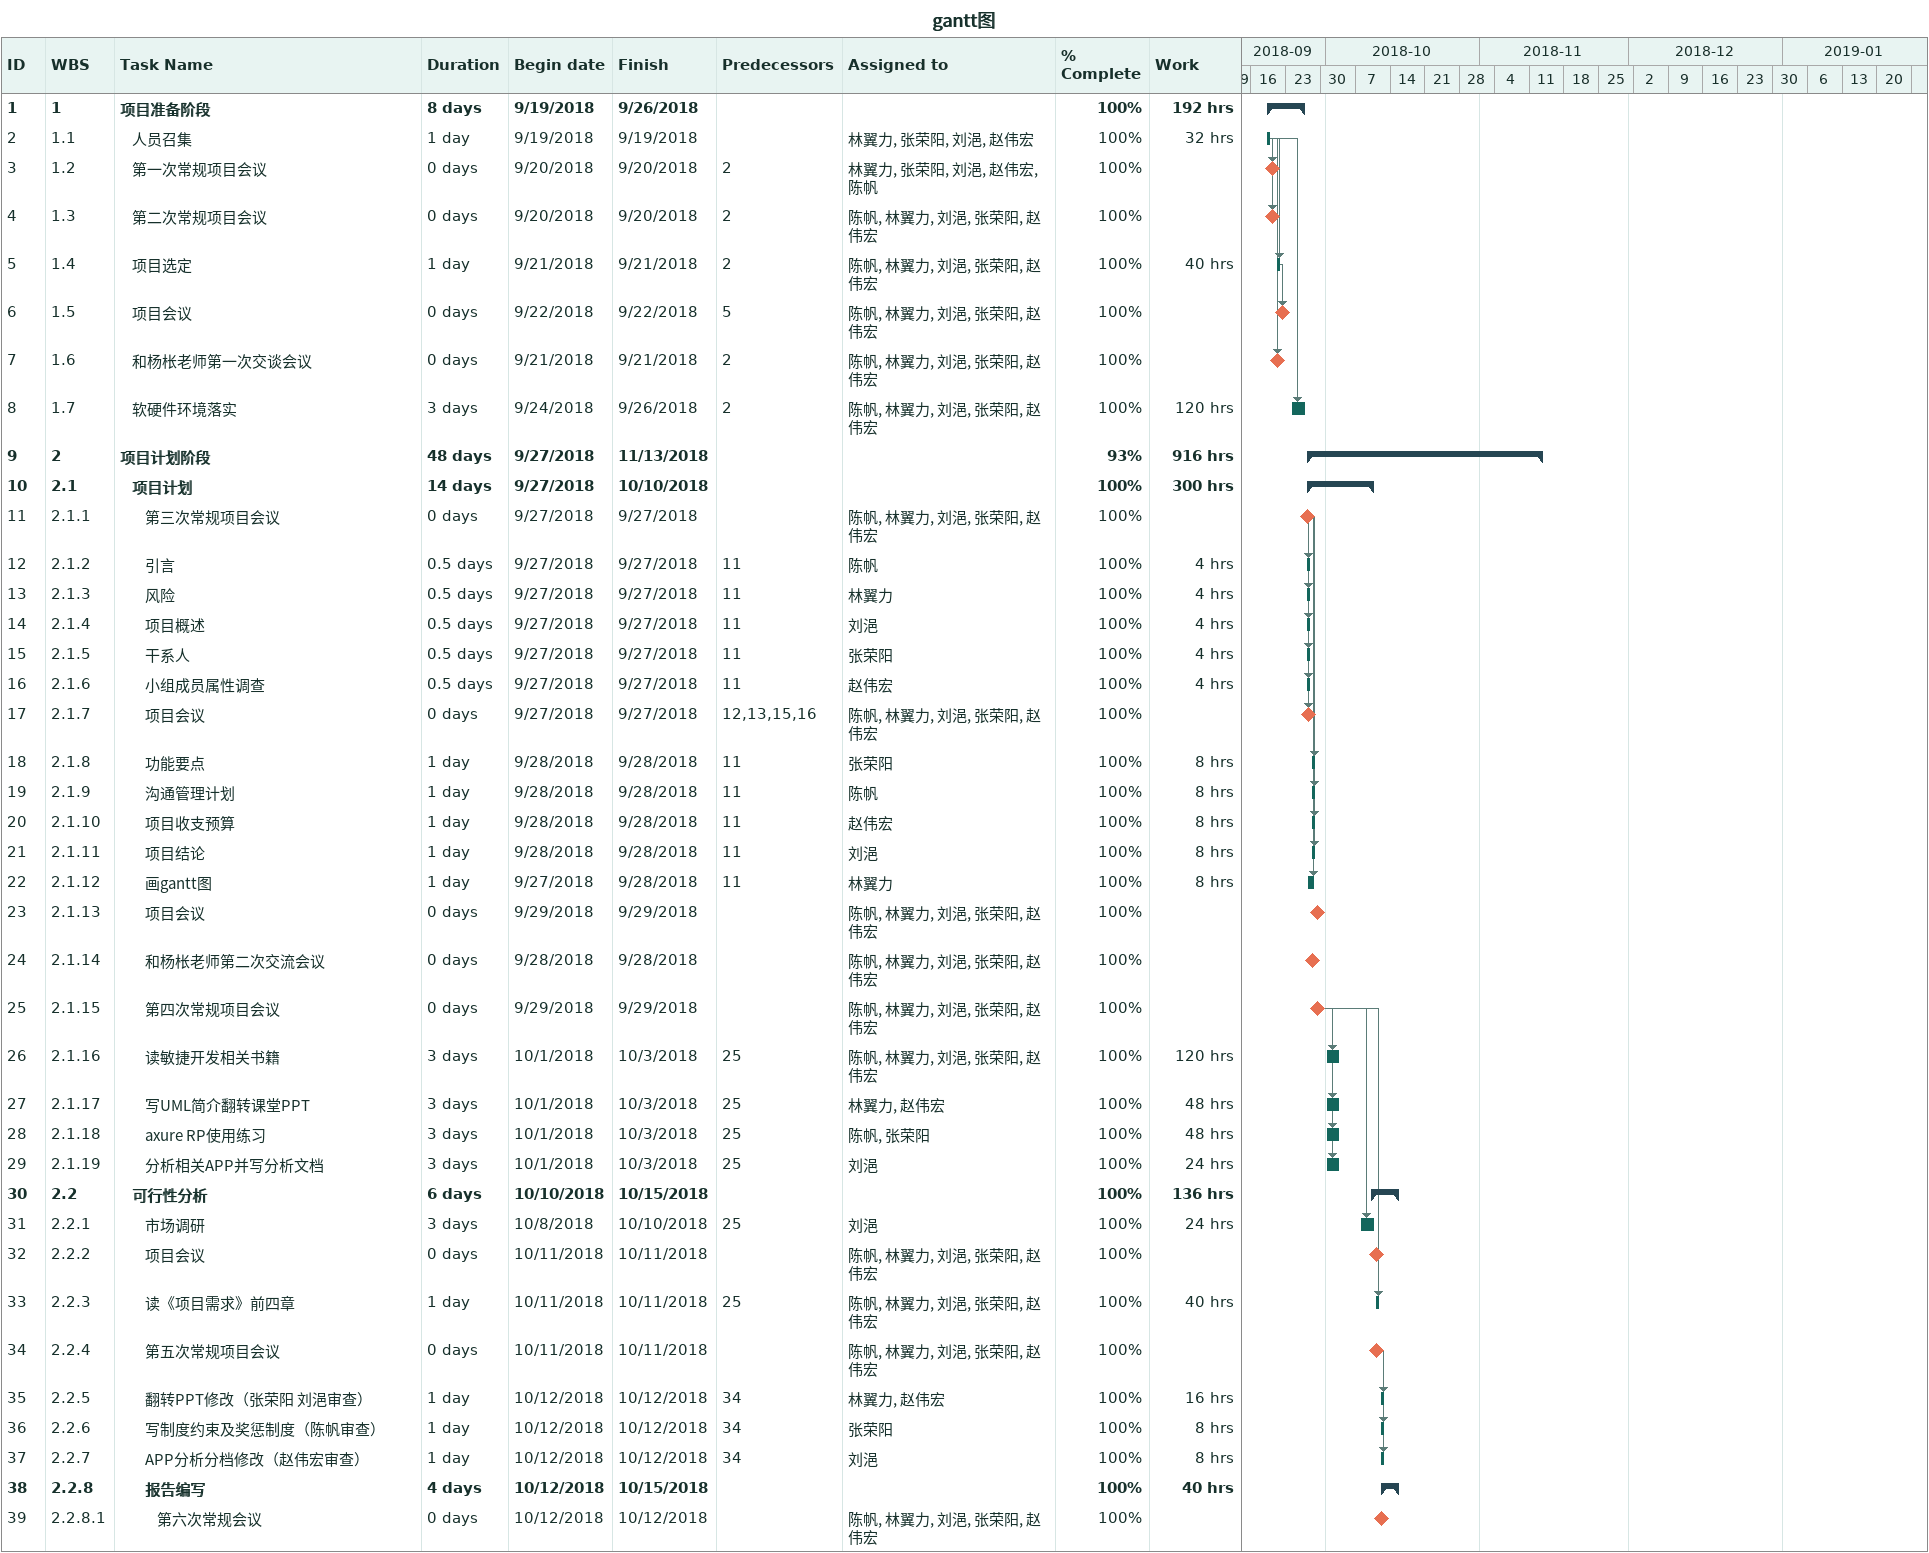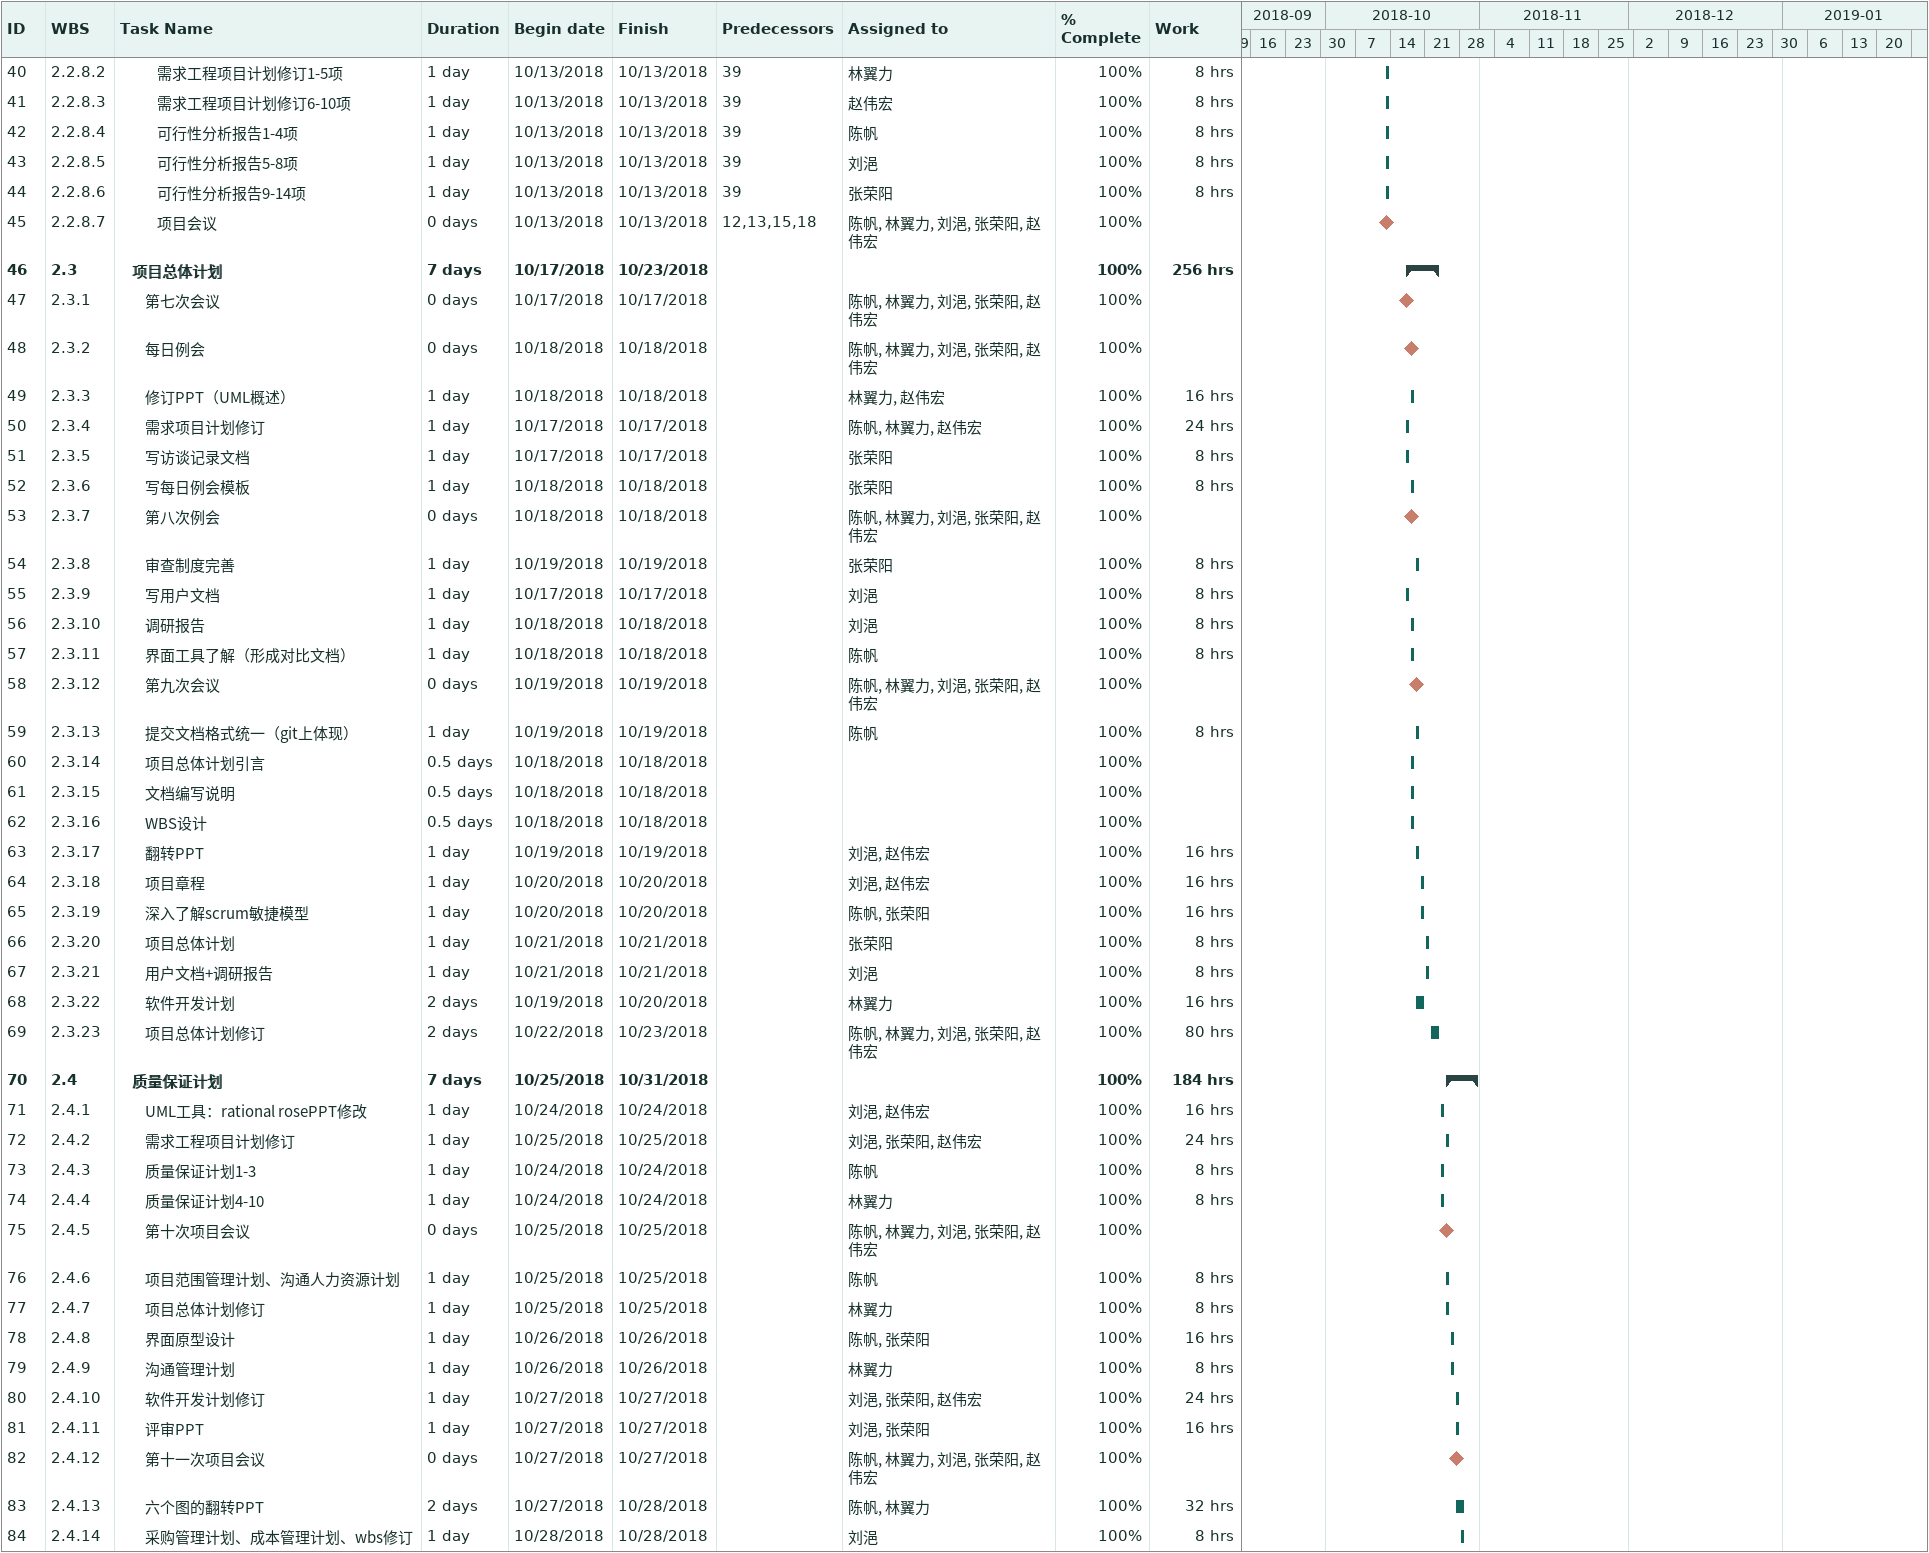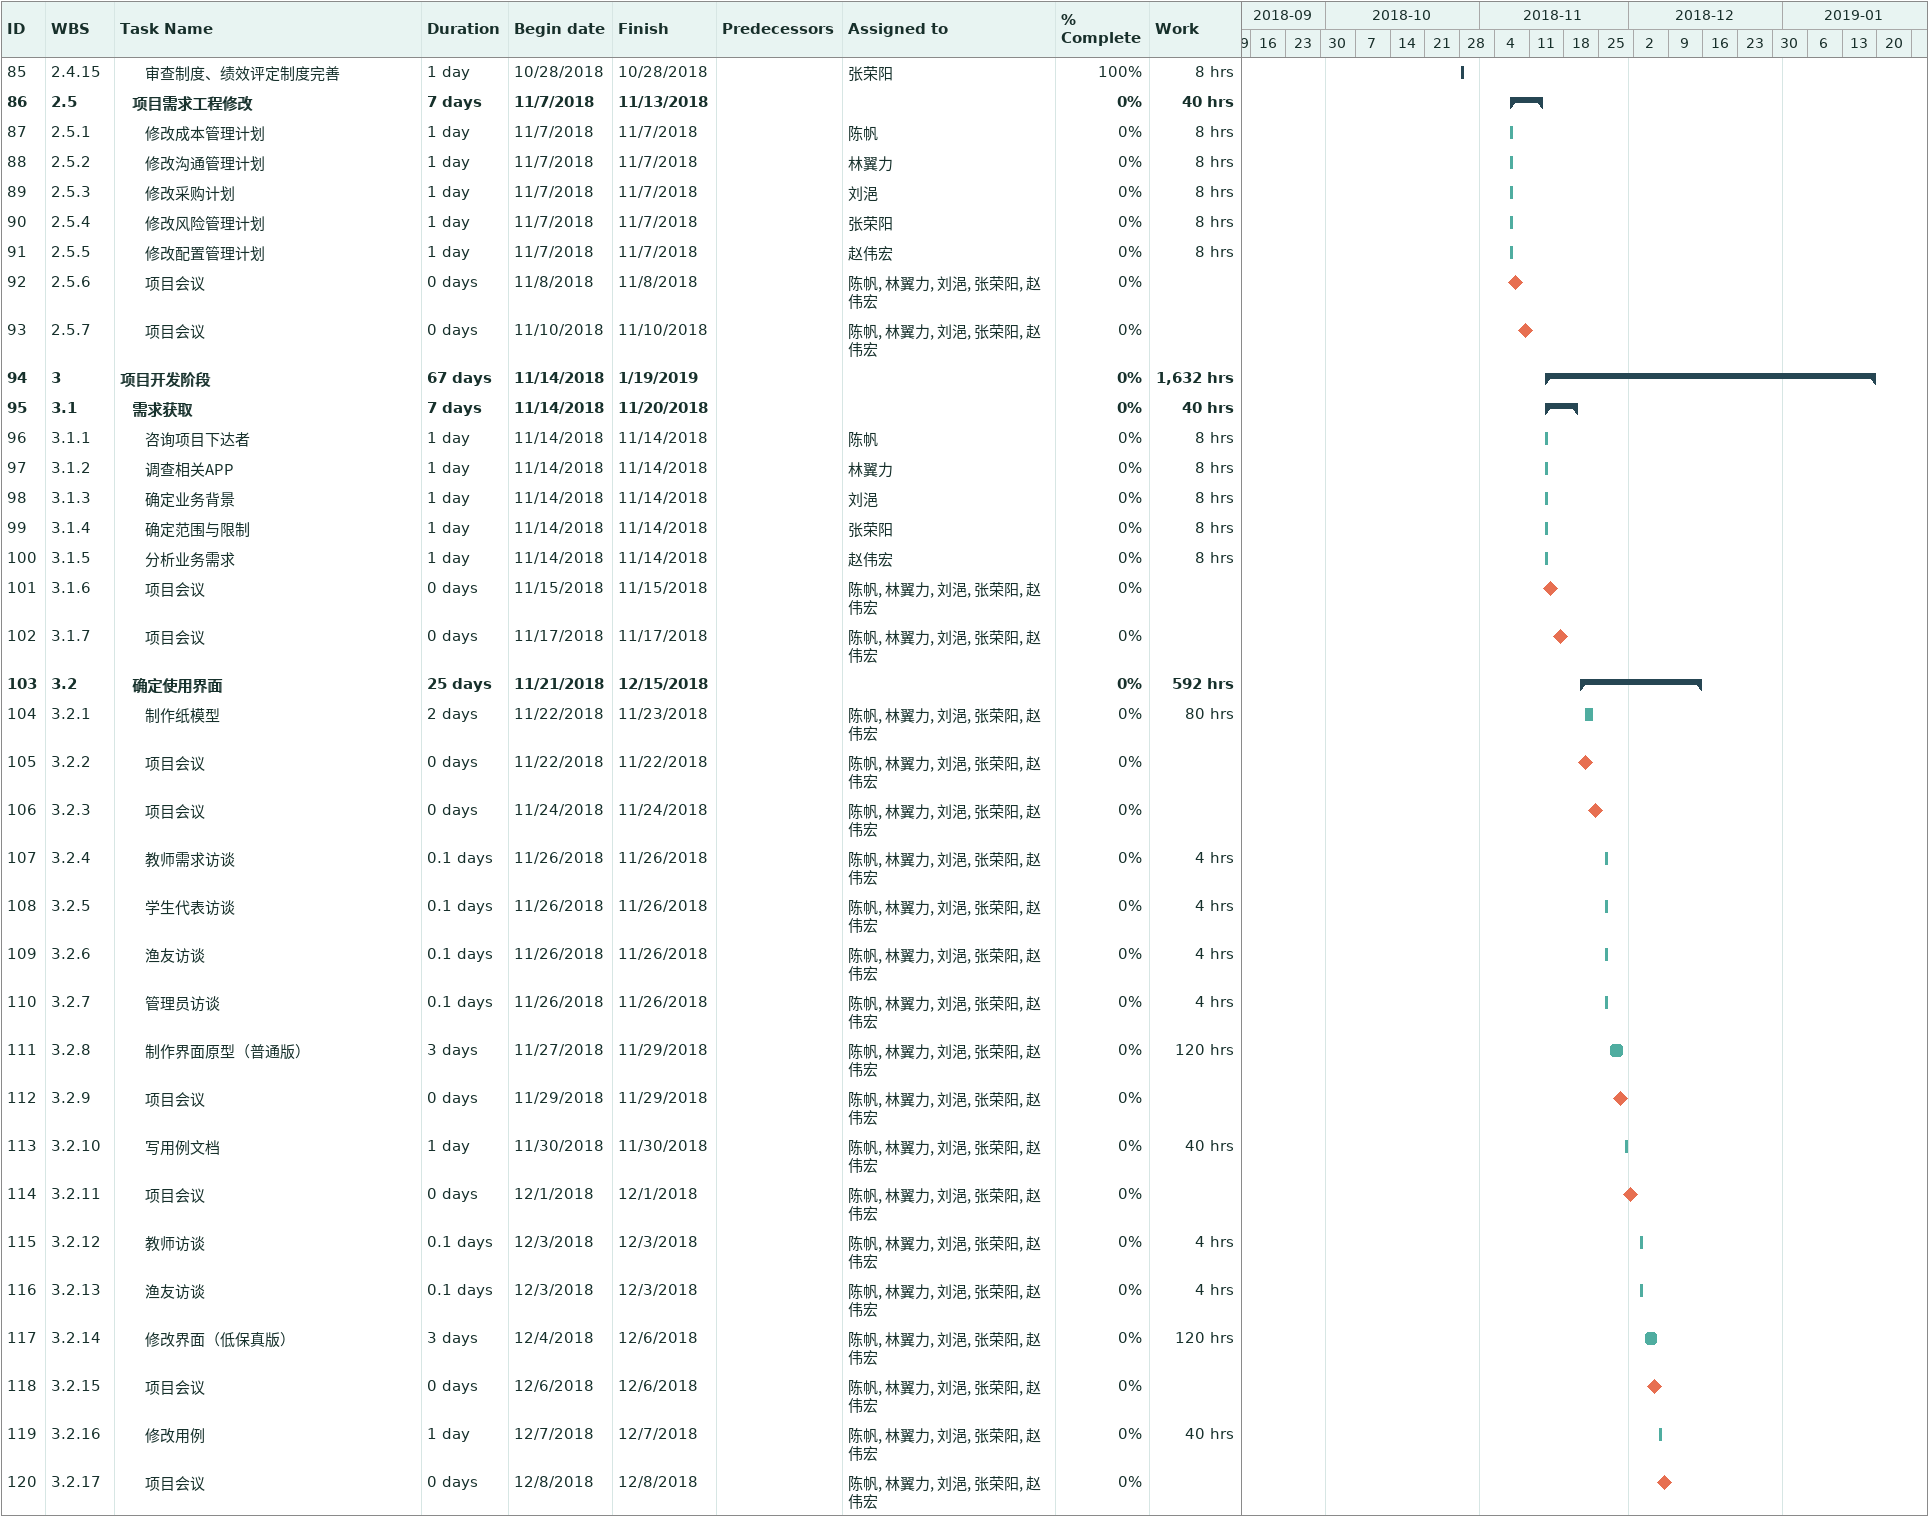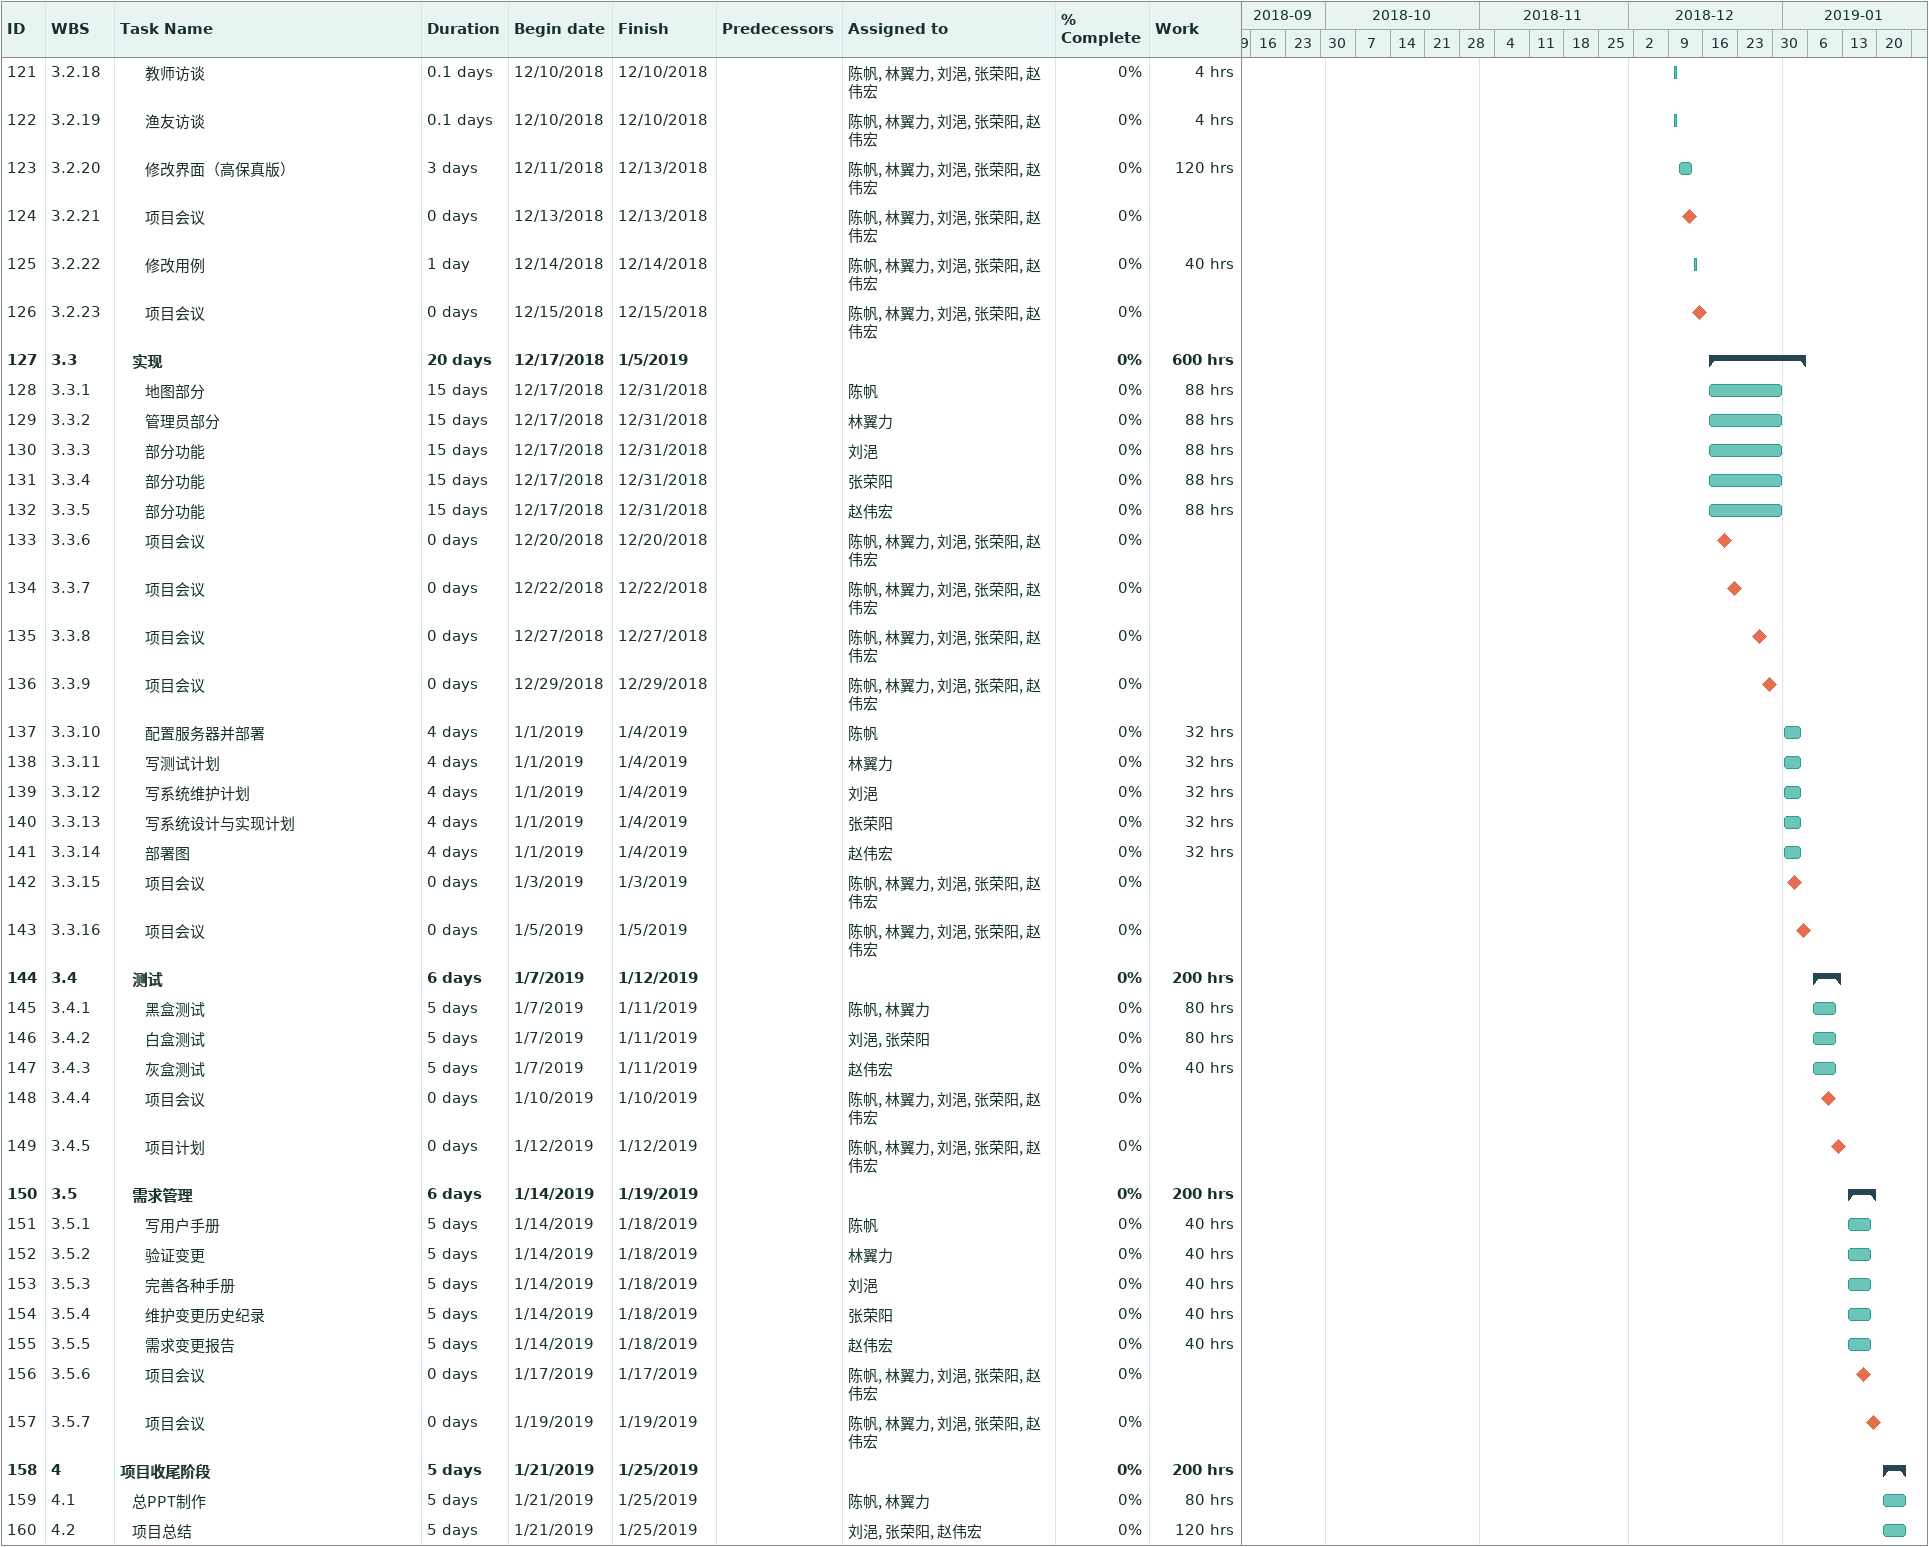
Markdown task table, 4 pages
gantt图

| ID | WBS | Task | Duration | Start | Finish | Predecessors | Resources | % complete | Work (h) |
|---|---|---|---|---|---|---|---|---|---|
| 1 | 1 | **项目准备阶段** | 8d | 2018-09-19 | 2018-09-26 |  |  | 100 | 192 |
| 2 | 1.1 | 人员召集 | 1d | 2018-09-19 | 2018-09-19 |  | 林翼力, 张荣阳, 刘浥, 赵伟宏 | 100 | 32 |
| 3 | 1.2 | 第一次常规项目会议 | 0d | 2018-09-20 | 2018-09-20 | 2 | 林翼力, 张荣阳, 刘浥, 赵伟宏, 陈帆 | 100 |  |
| 4 | 1.3 | 第二次常规项目会议 | 0d | 2018-09-20 | 2018-09-20 | 2 | 陈帆, 林翼力, 刘浥, 张荣阳, 赵伟宏 | 100 |  |
| 5 | 1.4 | 项目选定 | 1d | 2018-09-21 | 2018-09-21 | 2 | 陈帆, 林翼力, 刘浥, 张荣阳, 赵伟宏 | 100 | 40 |
| 6 | 1.5 | 项目会议 | 0d | 2018-09-22 | 2018-09-22 | 5 | 陈帆, 林翼力, 刘浥, 张荣阳, 赵伟宏 | 100 |  |
| 7 | 1.6 | 和杨枨老师第一次交谈会议 | 0d | 2018-09-21 | 2018-09-21 | 2 | 陈帆, 林翼力, 刘浥, 张荣阳, 赵伟宏 | 100 |  |
| 8 | 1.7 | 软硬件环境落实 | 3d | 2018-09-24 | 2018-09-26 | 2 | 陈帆, 林翼力, 刘浥, 张荣阳, 赵伟宏 | 100 | 120 |
| 9 | 2 | **项目计划阶段** | 48d | 2018-09-27 | 2018-11-13 |  |  | 93 | 916 |
| 10 | 2.1 | **项目计划** | 14d | 2018-09-27 | 2018-10-10 |  |  | 100 | 300 |
| 11 | 2.1.1 | 第三次常规项目会议 | 0d | 2018-09-27 | 2018-09-27 |  | 陈帆, 林翼力, 刘浥, 张荣阳, 赵伟宏 | 100 |  |
| 12 | 2.1.2 | 引言 | 0.5d | 2018-09-27 | 2018-09-27 | 11 | 陈帆 | 100 | 4 |
| 13 | 2.1.3 | 风险 | 0.5d | 2018-09-27 | 2018-09-27 | 11 | 林翼力 | 100 | 4 |
| 14 | 2.1.4 | 项目概述 | 0.5d | 2018-09-27 | 2018-09-27 | 11 | 刘浥 | 100 | 4 |
| 15 | 2.1.5 | 干系人 | 0.5d | 2018-09-27 | 2018-09-27 | 11 | 张荣阳 | 100 | 4 |
| 16 | 2.1.6 | 小组成员属性调查 | 0.5d | 2018-09-27 | 2018-09-27 | 11 | 赵伟宏 | 100 | 4 |
| 17 | 2.1.7 | 项目会议 | 0d | 2018-09-27 | 2018-09-27 | 12, 13, 15, 16 | 陈帆, 林翼力, 刘浥, 张荣阳, 赵伟宏 | 100 |  |
| 18 | 2.1.8 | 功能要点 | 1d | 2018-09-28 | 2018-09-28 | 11 | 张荣阳 | 100 | 8 |
| 19 | 2.1.9 | 沟通管理计划 | 1d | 2018-09-28 | 2018-09-28 | 11 | 陈帆 | 100 | 8 |
| 20 | 2.1.10 | 项目收支预算 | 1d | 2018-09-28 | 2018-09-28 | 11 | 赵伟宏 | 100 | 8 |
| 21 | 2.1.11 | 项目结论 | 1d | 2018-09-28 | 2018-09-28 | 11 | 刘浥 | 100 | 8 |
| 22 | 2.1.12 | 画gantt图 | 1d | 2018-09-27 | 2018-09-28 | 11 | 林翼力 | 100 | 8 |
| 23 | 2.1.13 | 项目会议 | 0d | 2018-09-29 | 2018-09-29 |  | 陈帆, 林翼力, 刘浥, 张荣阳, 赵伟宏 | 100 |  |
| 24 | 2.1.14 | 和杨枨老师第二次交流会议 | 0d | 2018-09-28 | 2018-09-28 |  | 陈帆, 林翼力, 刘浥, 张荣阳, 赵伟宏 | 100 |  |
| 25 | 2.1.15 | 第四次常规项目会议 | 0d | 2018-09-29 | 2018-09-29 |  | 陈帆, 林翼力, 刘浥, 张荣阳, 赵伟宏 | 100 |  |
| 26 | 2.1.16 | 读敏捷开发相关书籍 | 3d | 2018-10-01 | 2018-10-03 | 25 | 陈帆, 林翼力, 刘浥, 张荣阳, 赵伟宏 | 100 | 120 |
| 27 | 2.1.17 | 写UML简介翻转课堂PPT | 3d | 2018-10-01 | 2018-10-03 | 25 | 林翼力, 赵伟宏 | 100 | 48 |
| 28 | 2.1.18 | axure RP使用练习 | 3d | 2018-10-01 | 2018-10-03 | 25 | 陈帆, 张荣阳 | 100 | 48 |
| 29 | 2.1.19 | 分析相关APP并写分析文档 | 3d | 2018-10-01 | 2018-10-03 | 25 | 刘浥 | 100 | 24 |
| 30 | 2.2 | **可行性分析** | 6d | 2018-10-10 | 2018-10-15 |  |  | 100 | 136 |
| 31 | 2.2.1 | 市场调研 | 3d | 2018-10-08 | 2018-10-10 | 25 | 刘浥 | 100 | 24 |
| 32 | 2.2.2 | 项目会议 | 0d | 2018-10-11 | 2018-10-11 |  | 陈帆, 林翼力, 刘浥, 张荣阳, 赵伟宏 | 100 |  |
| 33 | 2.2.3 | 读《项目需求》前四章 | 1d | 2018-10-11 | 2018-10-11 | 25 | 陈帆, 林翼力, 刘浥, 张荣阳, 赵伟宏 | 100 | 40 |
| 34 | 2.2.4 | 第五次常规项目会议 | 0d | 2018-10-11 | 2018-10-11 |  | 陈帆, 林翼力, 刘浥, 张荣阳, 赵伟宏 | 100 |  |
| 35 | 2.2.5 | 翻转PPT修改（张荣阳 刘浥审查） | 1d | 2018-10-12 | 2018-10-12 | 34 | 林翼力, 赵伟宏 | 100 | 16 |
| 36 | 2.2.6 | 写制度约束及奖惩制度（陈帆审查） | 1d | 2018-10-12 | 2018-10-12 | 34 | 张荣阳 | 100 | 8 |
| 37 | 2.2.7 | APP分析分档修改（赵伟宏审查） | 1d | 2018-10-12 | 2018-10-12 | 34 | 刘浥 | 100 | 8 |
| 38 | 2.2.8 | **报告编写** | 4d | 2018-10-12 | 2018-10-15 |  |  | 100 | 40 |
| 39 | 2.2.8.1 | 第六次常规会议 | 0d | 2018-10-12 | 2018-10-12 |  | 陈帆, 林翼力, 刘浥, 张荣阳, 赵伟宏 | 100 |  |
| 40 | 2.2.8.2 | 需求工程项目计划修订1-5项 | 1d | 2018-10-13 | 2018-10-13 | 39 | 林翼力 | 100 | 8 |
| 41 | 2.2.8.3 | 需求工程项目计划修订6-10项 | 1d | 2018-10-13 | 2018-10-13 | 39 | 赵伟宏 | 100 | 8 |
| 42 | 2.2.8.4 | 可行性分析报告1-4项 | 1d | 2018-10-13 | 2018-10-13 | 39 | 陈帆 | 100 | 8 |
| 43 | 2.2.8.5 | 可行性分析报告5-8项 | 1d | 2018-10-13 | 2018-10-13 | 39 | 刘浥 | 100 | 8 |
| 44 | 2.2.8.6 | 可行性分析报告9-14项 | 1d | 2018-10-13 | 2018-10-13 | 39 | 张荣阳 | 100 | 8 |
| 45 | 2.2.8.7 | 项目会议 | 0d | 2018-10-13 | 2018-10-13 | 12, 13, 15, 18 | 陈帆, 林翼力, 刘浥, 张荣阳, 赵伟宏 | 100 |  |
| 46 | 2.3 | **项目总体计划** | 7d | 2018-10-17 | 2018-10-23 |  |  | 100 | 256 |
| 47 | 2.3.1 | 第七次会议 | 0d | 2018-10-17 | 2018-10-17 |  | 陈帆, 林翼力, 刘浥, 张荣阳, 赵伟宏 | 100 |  |
| 48 | 2.3.2 | 每日例会 | 0d | 2018-10-18 | 2018-10-18 |  | 陈帆, 林翼力, 刘浥, 张荣阳, 赵伟宏 | 100 |  |
| 49 | 2.3.3 | 修订PPT（UML概述） | 1d | 2018-10-18 | 2018-10-18 |  | 林翼力, 赵伟宏 | 100 | 16 |
| 50 | 2.3.4 | 需求项目计划修订 | 1d | 2018-10-17 | 2018-10-17 |  | 陈帆, 林翼力, 赵伟宏 | 100 | 24 |
| 51 | 2.3.5 | 写访谈记录文档 | 1d | 2018-10-17 | 2018-10-17 |  | 张荣阳 | 100 | 8 |
| 52 | 2.3.6 | 写每日例会模板 | 1d | 2018-10-18 | 2018-10-18 |  | 张荣阳 | 100 | 8 |
| 53 | 2.3.7 | 第八次例会 | 0d | 2018-10-18 | 2018-10-18 |  | 陈帆, 林翼力, 刘浥, 张荣阳, 赵伟宏 | 100 |  |
| 54 | 2.3.8 | 审查制度完善 | 1d | 2018-10-19 | 2018-10-19 |  | 张荣阳 | 100 | 8 |
| 55 | 2.3.9 | 写用户文档 | 1d | 2018-10-17 | 2018-10-17 |  | 刘浥 | 100 | 8 |
| 56 | 2.3.10 | 调研报告 | 1d | 2018-10-18 | 2018-10-18 |  | 刘浥 | 100 | 8 |
| 57 | 2.3.11 | 界面工具了解（形成对比文档） | 1d | 2018-10-18 | 2018-10-18 |  | 陈帆 | 100 | 8 |
| 58 | 2.3.12 | 第九次会议 | 0d | 2018-10-19 | 2018-10-19 |  | 陈帆, 林翼力, 刘浥, 张荣阳, 赵伟宏 | 100 |  |
| 59 | 2.3.13 | 提交文档格式统一（git上体现） | 1d | 2018-10-19 | 2018-10-19 |  | 陈帆 | 100 | 8 |
| 60 | 2.3.14 | 项目总体计划引言 | 0.5d | 2018-10-18 | 2018-10-18 |  |  | 100 |  |
| 61 | 2.3.15 | 文档编写说明 | 0.5d | 2018-10-18 | 2018-10-18 |  |  | 100 |  |
| 62 | 2.3.16 | WBS设计 | 0.5d | 2018-10-18 | 2018-10-18 |  |  | 100 |  |
| 63 | 2.3.17 | 翻转PPT | 1d | 2018-10-19 | 2018-10-19 |  | 刘浥, 赵伟宏 | 100 | 16 |
| 64 | 2.3.18 | 项目章程 | 1d | 2018-10-20 | 2018-10-20 |  | 刘浥, 赵伟宏 | 100 | 16 |
| 65 | 2.3.19 | 深入了解scrum敏捷模型 | 1d | 2018-10-20 | 2018-10-20 |  | 陈帆, 张荣阳 | 100 | 16 |
| 66 | 2.3.20 | 项目总体计划 | 1d | 2018-10-21 | 2018-10-21 |  | 张荣阳 | 100 | 8 |
| 67 | 2.3.21 | 用户文档+调研报告 | 1d | 2018-10-21 | 2018-10-21 |  | 刘浥 | 100 | 8 |
| 68 | 2.3.22 | 软件开发计划 | 2d | 2018-10-19 | 2018-10-20 |  | 林翼力 | 100 | 16 |
| 69 | 2.3.23 | 项目总体计划修订 | 2d | 2018-10-22 | 2018-10-23 |  | 陈帆, 林翼力, 刘浥, 张荣阳, 赵伟宏 | 100 | 80 |
| 70 | 2.4 | **质量保证计划** | 7d | 2018-10-25 | 2018-10-31 |  |  | 100 | 184 |
| 71 | 2.4.1 | UML工具：rational rosePPT修改 | 1d | 2018-10-24 | 2018-10-24 |  | 刘浥, 赵伟宏 | 100 | 16 |
| 72 | 2.4.2 | 需求工程项目计划修订 | 1d | 2018-10-25 | 2018-10-25 |  | 刘浥, 张荣阳, 赵伟宏 | 100 | 24 |
| 73 | 2.4.3 | 质量保证计划1-3 | 1d | 2018-10-24 | 2018-10-24 |  | 陈帆 | 100 | 8 |
| 74 | 2.4.4 | 质量保证计划4-10 | 1d | 2018-10-24 | 2018-10-24 |  | 林翼力 | 100 | 8 |
| 75 | 2.4.5 | 第十次项目会议 | 0d | 2018-10-25 | 2018-10-25 |  | 陈帆, 林翼力, 刘浥, 张荣阳, 赵伟宏 | 100 |  |
| 76 | 2.4.6 | 项目范围管理计划、沟通人力资源计划 | 1d | 2018-10-25 | 2018-10-25 |  | 陈帆 | 100 | 8 |
| 77 | 2.4.7 | 项目总体计划修订 | 1d | 2018-10-25 | 2018-10-25 |  | 林翼力 | 100 | 8 |
| 78 | 2.4.8 | 界面原型设计 | 1d | 2018-10-26 | 2018-10-26 |  | 陈帆, 张荣阳 | 100 | 16 |
| 79 | 2.4.9 | 沟通管理计划 | 1d | 2018-10-26 | 2018-10-26 |  | 林翼力 | 100 | 8 |
| 80 | 2.4.10 | 软件开发计划修订 | 1d | 2018-10-27 | 2018-10-27 |  | 刘浥, 张荣阳, 赵伟宏 | 100 | 24 |
| 81 | 2.4.11 | 评审PPT | 1d | 2018-10-27 | 2018-10-27 |  | 刘浥, 张荣阳 | 100 | 16 |
| 82 | 2.4.12 | 第十一次项目会议 | 0d | 2018-10-27 | 2018-10-27 |  | 陈帆, 林翼力, 刘浥, 张荣阳, 赵伟宏 | 100 |  |
| 83 | 2.4.13 | 六个图的翻转PPT | 2d | 2018-10-27 | 2018-10-28 |  | 陈帆, 林翼力 | 100 | 32 |
| 84 | 2.4.14 | 采购管理计划、成本管理计划、wbs修订 | 1d | 2018-10-28 | 2018-10-28 |  | 刘浥 | 100 | 8 |
| 85 | 2.4.15 | 审查制度、绩效评定制度完善 | 1d | 2018-10-28 | 2018-10-28 |  | 张荣阳 | 100 | 8 |
| 86 | 2.5 | **项目需求工程修改** | 7d | 2018-11-07 | 2018-11-13 |  |  | 0 | 40 |
| 87 | 2.5.1 | 修改成本管理计划 | 1d | 2018-11-07 | 2018-11-07 |  | 陈帆 | 0 | 8 |
| 88 | 2.5.2 | 修改沟通管理计划 | 1d | 2018-11-07 | 2018-11-07 |  | 林翼力 | 0 | 8 |
| 89 | 2.5.3 | 修改采购计划 | 1d | 2018-11-07 | 2018-11-07 |  | 刘浥 | 0 | 8 |
| 90 | 2.5.4 | 修改风险管理计划 | 1d | 2018-11-07 | 2018-11-07 |  | 张荣阳 | 0 | 8 |
| 91 | 2.5.5 | 修改配置管理计划 | 1d | 2018-11-07 | 2018-11-07 |  | 赵伟宏 | 0 | 8 |
| 92 | 2.5.6 | 项目会议 | 0d | 2018-11-08 | 2018-11-08 |  | 陈帆, 林翼力, 刘浥, 张荣阳, 赵伟宏 | 0 |  |
| 93 | 2.5.7 | 项目会议 | 0d | 2018-11-10 | 2018-11-10 |  | 陈帆, 林翼力, 刘浥, 张荣阳, 赵伟宏 | 0 |  |
| 94 | 3 | **项目开发阶段** | 67d | 2018-11-14 | 2019-01-19 |  |  | 0 | 1632 |
| 95 | 3.1 | **需求获取** | 7d | 2018-11-14 | 2018-11-20 |  |  | 0 | 40 |
| 96 | 3.1.1 | 咨询项目下达者 | 1d | 2018-11-14 | 2018-11-14 |  | 陈帆 | 0 | 8 |
| 97 | 3.1.2 | 调查相关APP | 1d | 2018-11-14 | 2018-11-14 |  | 林翼力 | 0 | 8 |
| 98 | 3.1.3 | 确定业务背景 | 1d | 2018-11-14 | 2018-11-14 |  | 刘浥 | 0 | 8 |
| 99 | 3.1.4 | 确定范围与限制 | 1d | 2018-11-14 | 2018-11-14 |  | 张荣阳 | 0 | 8 |
| 100 | 3.1.5 | 分析业务需求 | 1d | 2018-11-14 | 2018-11-14 |  | 赵伟宏 | 0 | 8 |
| 101 | 3.1.6 | 项目会议 | 0d | 2018-11-15 | 2018-11-15 |  | 陈帆, 林翼力, 刘浥, 张荣阳, 赵伟宏 | 0 |  |
| 102 | 3.1.7 | 项目会议 | 0d | 2018-11-17 | 2018-11-17 |  | 陈帆, 林翼力, 刘浥, 张荣阳, 赵伟宏 | 0 |  |
| 103 | 3.2 | **确定使用界面** | 25d | 2018-11-21 | 2018-12-15 |  |  | 0 | 592 |
| 104 | 3.2.1 | 制作纸模型 | 2d | 2018-11-22 | 2018-11-23 |  | 陈帆, 林翼力, 刘浥, 张荣阳, 赵伟宏 | 0 | 80 |
| 105 | 3.2.2 | 项目会议 | 0d | 2018-11-22 | 2018-11-22 |  | 陈帆, 林翼力, 刘浥, 张荣阳, 赵伟宏 | 0 |  |
| 106 | 3.2.3 | 项目会议 | 0d | 2018-11-24 | 2018-11-24 |  | 陈帆, 林翼力, 刘浥, 张荣阳, 赵伟宏 | 0 |  |
| 107 | 3.2.4 | 教师需求访谈 | 0.1d | 2018-11-26 | 2018-11-26 |  | 陈帆, 林翼力, 刘浥, 张荣阳, 赵伟宏 | 0 | 4 |
| 108 | 3.2.5 | 学生代表访谈 | 0.1d | 2018-11-26 | 2018-11-26 |  | 陈帆, 林翼力, 刘浥, 张荣阳, 赵伟宏 | 0 | 4 |
| 109 | 3.2.6 | 渔友访谈 | 0.1d | 2018-11-26 | 2018-11-26 |  | 陈帆, 林翼力, 刘浥, 张荣阳, 赵伟宏 | 0 | 4 |
| 110 | 3.2.7 | 管理员访谈 | 0.1d | 2018-11-26 | 2018-11-26 |  | 陈帆, 林翼力, 刘浥, 张荣阳, 赵伟宏 | 0 | 4 |
| 111 | 3.2.8 | 制作界面原型（普通版） | 3d | 2018-11-27 | 2018-11-29 |  | 陈帆, 林翼力, 刘浥, 张荣阳, 赵伟宏 | 0 | 120 |
| 112 | 3.2.9 | 项目会议 | 0d | 2018-11-29 | 2018-11-29 |  | 陈帆, 林翼力, 刘浥, 张荣阳, 赵伟宏 | 0 |  |
| 113 | 3.2.10 | 写用例文档 | 1d | 2018-11-30 | 2018-11-30 |  | 陈帆, 林翼力, 刘浥, 张荣阳, 赵伟宏 | 0 | 40 |
| 114 | 3.2.11 | 项目会议 | 0d | 2018-12-01 | 2018-12-01 |  | 陈帆, 林翼力, 刘浥, 张荣阳, 赵伟宏 | 0 |  |
| 115 | 3.2.12 | 教师访谈 | 0.1d | 2018-12-03 | 2018-12-03 |  | 陈帆, 林翼力, 刘浥, 张荣阳, 赵伟宏 | 0 | 4 |
| 116 | 3.2.13 | 渔友访谈 | 0.1d | 2018-12-03 | 2018-12-03 |  | 陈帆, 林翼力, 刘浥, 张荣阳, 赵伟宏 | 0 | 4 |
| 117 | 3.2.14 | 修改界面（低保真版） | 3d | 2018-12-04 | 2018-12-06 |  | 陈帆, 林翼力, 刘浥, 张荣阳, 赵伟宏 | 0 | 120 |
| 118 | 3.2.15 | 项目会议 | 0d | 2018-12-06 | 2018-12-06 |  | 陈帆, 林翼力, 刘浥, 张荣阳, 赵伟宏 | 0 |  |
| 119 | 3.2.16 | 修改用例 | 1d | 2018-12-07 | 2018-12-07 |  | 陈帆, 林翼力, 刘浥, 张荣阳, 赵伟宏 | 0 | 40 |
| 120 | 3.2.17 | 项目会议 | 0d | 2018-12-08 | 2018-12-08 |  | 陈帆, 林翼力, 刘浥, 张荣阳, 赵伟宏 | 0 |  |
| 121 | 3.2.18 | 教师访谈 | 0.1d | 2018-12-10 | 2018-12-10 |  | 陈帆, 林翼力, 刘浥, 张荣阳, 赵伟宏 | 0 | 4 |
| 122 | 3.2.19 | 渔友访谈 | 0.1d | 2018-12-10 | 2018-12-10 |  | 陈帆, 林翼力, 刘浥, 张荣阳, 赵伟宏 | 0 | 4 |
| 123 | 3.2.20 | 修改界面（高保真版） | 3d | 2018-12-11 | 2018-12-13 |  | 陈帆, 林翼力, 刘浥, 张荣阳, 赵伟宏 | 0 | 120 |
| 124 | 3.2.21 | 项目会议 | 0d | 2018-12-13 | 2018-12-13 |  | 陈帆, 林翼力, 刘浥, 张荣阳, 赵伟宏 | 0 |  |
| 125 | 3.2.22 | 修改用例 | 1d | 2018-12-14 | 2018-12-14 |  | 陈帆, 林翼力, 刘浥, 张荣阳, 赵伟宏 | 0 | 40 |
| 126 | 3.2.23 | 项目会议 | 0d | 2018-12-15 | 2018-12-15 |  | 陈帆, 林翼力, 刘浥, 张荣阳, 赵伟宏 | 0 |  |
| 127 | 3.3 | **实现** | 20d | 2018-12-17 | 2019-01-05 |  |  | 0 | 600 |
| 128 | 3.3.1 | 地图部分 | 15d | 2018-12-17 | 2018-12-31 |  | 陈帆 | 0 | 88 |
| 129 | 3.3.2 | 管理员部分 | 15d | 2018-12-17 | 2018-12-31 |  | 林翼力 | 0 | 88 |
| 130 | 3.3.3 | 部分功能 | 15d | 2018-12-17 | 2018-12-31 |  | 刘浥 | 0 | 88 |
| 131 | 3.3.4 | 部分功能 | 15d | 2018-12-17 | 2018-12-31 |  | 张荣阳 | 0 | 88 |
| 132 | 3.3.5 | 部分功能 | 15d | 2018-12-17 | 2018-12-31 |  | 赵伟宏 | 0 | 88 |
| 133 | 3.3.6 | 项目会议 | 0d | 2018-12-20 | 2018-12-20 |  | 陈帆, 林翼力, 刘浥, 张荣阳, 赵伟宏 | 0 |  |
| 134 | 3.3.7 | 项目会议 | 0d | 2018-12-22 | 2018-12-22 |  | 陈帆, 林翼力, 刘浥, 张荣阳, 赵伟宏 | 0 |  |
| 135 | 3.3.8 | 项目会议 | 0d | 2018-12-27 | 2018-12-27 |  | 陈帆, 林翼力, 刘浥, 张荣阳, 赵伟宏 | 0 |  |
| 136 | 3.3.9 | 项目会议 | 0d | 2018-12-29 | 2018-12-29 |  | 陈帆, 林翼力, 刘浥, 张荣阳, 赵伟宏 | 0 |  |
| 137 | 3.3.10 | 配置服务器并部署 | 4d | 2019-01-01 | 2019-01-04 |  | 陈帆 | 0 | 32 |
| 138 | 3.3.11 | 写测试计划 | 4d | 2019-01-01 | 2019-01-04 |  | 林翼力 | 0 | 32 |
| 139 | 3.3.12 | 写系统维护计划 | 4d | 2019-01-01 | 2019-01-04 |  | 刘浥 | 0 | 32 |
| 140 | 3.3.13 | 写系统设计与实现计划 | 4d | 2019-01-01 | 2019-01-04 |  | 张荣阳 | 0 | 32 |
| 141 | 3.3.14 | 部署图 | 4d | 2019-01-01 | 2019-01-04 |  | 赵伟宏 | 0 | 32 |
| 142 | 3.3.15 | 项目会议 | 0d | 2019-01-03 | 2019-01-03 |  | 陈帆, 林翼力, 刘浥, 张荣阳, 赵伟宏 | 0 |  |
| 143 | 3.3.16 | 项目会议 | 0d | 2019-01-05 | 2019-01-05 |  | 陈帆, 林翼力, 刘浥, 张荣阳, 赵伟宏 | 0 |  |
| 144 | 3.4 | **测试** | 6d | 2019-01-07 | 2019-01-12 |  |  | 0 | 200 |
| 145 | 3.4.1 | 黑盒测试 | 5d | 2019-01-07 | 2019-01-11 |  | 陈帆, 林翼力 | 0 | 80 |
| 146 | 3.4.2 | 白盒测试 | 5d | 2019-01-07 | 2019-01-11 |  | 刘浥, 张荣阳 | 0 | 80 |
| 147 | 3.4.3 | 灰盒测试 | 5d | 2019-01-07 | 2019-01-11 |  | 赵伟宏 | 0 | 40 |
| 148 | 3.4.4 | 项目会议 | 0d | 2019-01-10 | 2019-01-10 |  | 陈帆, 林翼力, 刘浥, 张荣阳, 赵伟宏 | 0 |  |
| 149 | 3.4.5 | 项目计划 | 0d | 2019-01-12 | 2019-01-12 |  | 陈帆, 林翼力, 刘浥, 张荣阳, 赵伟宏 | 0 |  |
| 150 | 3.5 | **需求管理** | 6d | 2019-01-14 | 2019-01-19 |  |  | 0 | 200 |
| 151 | 3.5.1 | 写用户手册 | 5d | 2019-01-14 | 2019-01-18 |  | 陈帆 | 0 | 40 |
| 152 | 3.5.2 | 验证变更 | 5d | 2019-01-14 | 2019-01-18 |  | 林翼力 | 0 | 40 |
| 153 | 3.5.3 | 完善各种手册 | 5d | 2019-01-14 | 2019-01-18 |  | 刘浥 | 0 | 40 |
| 154 | 3.5.4 | 维护变更历史纪录 | 5d | 2019-01-14 | 2019-01-18 |  | 张荣阳 | 0 | 40 |
| 155 | 3.5.5 | 需求变更报告 | 5d | 2019-01-14 | 2019-01-18 |  | 赵伟宏 | 0 | 40 |
| 156 | 3.5.6 | 项目会议 | 0d | 2019-01-17 | 2019-01-17 |  | 陈帆, 林翼力, 刘浥, 张荣阳, 赵伟宏 | 0 |  |
| 157 | 3.5.7 | 项目会议 | 0d | 2019-01-19 | 2019-01-19 |  | 陈帆, 林翼力, 刘浥, 张荣阳, 赵伟宏 | 0 |  |
| 158 | 4 | **项目收尾阶段** | 5d | 2019-01-21 | 2019-01-25 |  |  | 0 | 200 |
| 159 | 4.1 | 总PPT制作 | 5d | 2019-01-21 | 2019-01-25 |  | 陈帆, 林翼力 | 0 | 80 |
| 160 | 4.2 | 项目总结 | 5d | 2019-01-21 | 2019-01-25 |  | 刘浥, 张荣阳, 赵伟宏 | 0 | 120 |
